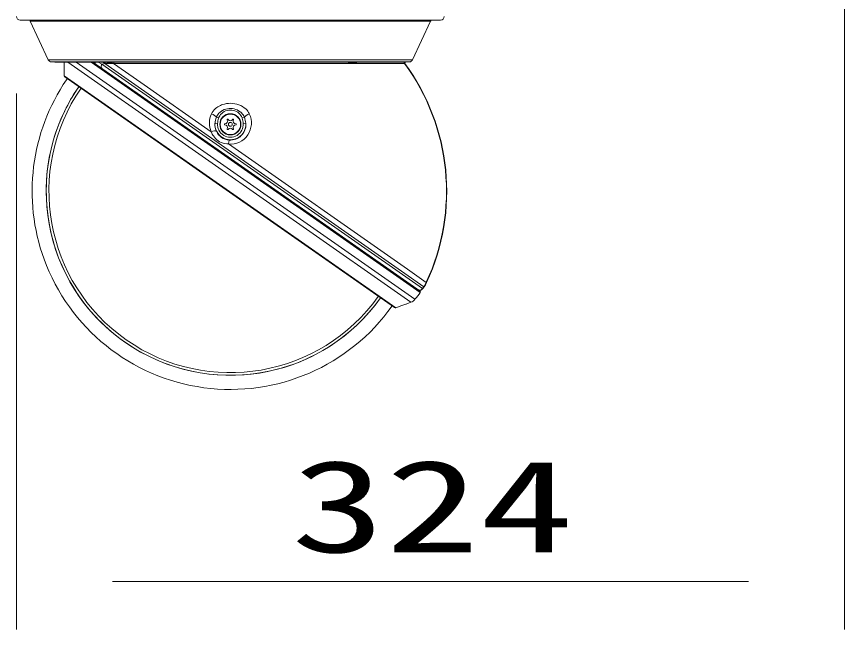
# Model space of a CAD drawing. Units: millimetres on the paper. Extents: x -63 to 65, y -59 to 59.
# Drawn here: x 5.94 to 27.5, y 11.5 to 27.46 of the extents above; entities that cross this region are included whole.
import ezdxf
from ezdxf.enums import TextEntityAlignment as Align

# ---------------------------------------------------------------- set-up
doc = ezdxf.new("R2010")
doc.units = ezdxf.units.MM
doc.layers.add('0-2_GAIKEI', color=4, linetype='Continuous', lineweight=9)
doc.layers.add('0-4_SUNPO', color=7, linetype='Continuous', lineweight=9)
doc.styles.add('ＭＳ ゴシック', font='')
doc.styles.get('ＭＳ ゴシック').set_extended_font_data('MS Gothic')

msp = doc.modelspace()

# ---------------------------------------------------------------- linework, layer by layer
at = {"layer": '0-2_GAIKEI', "color": 7}
for p, q in [((16.985, 27.364), (6.036, 27.364)), ((6.767, 26.335), (6.301, 27.343)), ((16.255, 26.335), (16.721, 27.343)), ((6.942, 26.274), (6.85, 26.279)), ((6.942, 26.274), (16.08, 26.274)), ((7.187, 25.917), (7.187, 26.274)), ((16.451, 20.305), (7.926, 26.274)), ((16.08, 26.274), (16.172, 26.279)), ((11.492, 22.883), (7.202, 25.887)), ((15.781, 19.88), (11.492, 22.883)), ((16.552, 20.419), (16.521, 20.375)), ((15.814, 19.875), (15.935, 19.919)), ((15.935, 19.92), (15.952, 19.926)), ((15.935, 19.919), (15.935, 19.92)), ((16.077, 19.971), (15.952, 19.926)), ((16.083, 19.973), (16.077, 19.971)), ((16.079, 19.972), (16.077, 19.971)), ((16.083, 19.973), (16.208, 20.019))]:
    msp.add_line(p, q, dxfattribs=at)
at = {"layer": '0-2_GAIKEI'}
for p, q in [((16.721, 27.343), (6.301, 27.343)), ((16.255, 26.335), (6.767, 26.335)), ((16.172, 26.279), (6.85, 26.279)), ((16.208, 20.019), (7.275, 26.274)), ((16.316, 20.097), (7.494, 26.274)), ((16.455, 20.277), (7.89, 26.274)), ((7.927, 26.274), (8.014, 26.213)), ((8.014, 26.213), (8.177, 26.099)), ((8.067, 26.274), (8.167, 26.221)), ((8.167, 26.221), (16.512, 20.377)), ((8.268, 26.035), (8.177, 26.099)), ((8.248, 26.246), (8.245, 26.236)), ((8.245, 26.236), (16.051, 20.769)), ((8.297, 26.241), (8.328, 26.242)), ((8.33, 26.242), (8.328, 26.242)), ((8.333, 26.273), (8.336, 26.274)), ((8.333, 26.273), (8.363, 26.273)), ((8.365, 26.273), (8.363, 26.273)), ((8.468, 26.241), (16.044, 26.241)), ((8.468, 26.241), (9.179, 25.743)), ((14.655, 26.273), (14.69, 26.274)), ((14.69, 26.274), (14.688, 26.274)), ((14.689, 26.245), (14.724, 26.246)), ((14.69, 26.274), (14.698, 26.274)), ((16.051, 26.246), (16.042, 26.243)), ((16.044, 26.241), (16.042, 26.243)), ((16.052, 26.244), (16.044, 26.241)), ((16.045, 26.239), (16.044, 26.241)), ((16.054, 26.242), (16.045, 26.239)), ((16.051, 26.246), (16.052, 26.244)), ((16.054, 26.242), (16.052, 26.244)), ((15.814, 19.875), (7.187, 25.917)), ((9.179, 25.743), (11.012, 24.459)), ((11.146, 24.839), (11.205, 24.819)), ((11.814, 24.824), (11.816, 24.819)), ((11.875, 24.839), (11.816, 24.819)), ((11.872, 24.846), (11.875, 24.839)), ((12, 24.937), (12.004, 24.928)), ((11.11, 24.68), (11.176, 24.676)), ((11.912, 24.68), (11.845, 24.676)), ((11.148, 24.473), (11.145, 24.48)), ((11.466, 24.142), (16.119, 20.884)), ((16.545, 20.424), (16.051, 20.769)), ((16.611, 20.539), (16.119, 20.884)), ((16.619, 20.536), (16.611, 20.539)), ((16.619, 20.535), (16.611, 20.538)), ((16.619, 20.536), (16.619, 20.535)), ((16.619, 20.535), (16.619, 20.535)), ((16.512, 20.377), (16.545, 20.424)), ((16.521, 20.375), (16.512, 20.377)), ((16.552, 20.419), (16.545, 20.424))]:
    msp.add_line(p, q, dxfattribs=at)
for points in [[(8.014, 26.213), (8.004, 26.222), (7.995, 26.233), (7.989, 26.245), (7.985, 26.259), (7.983, 26.274)], [(8.177, 26.099), (8.168, 26.107), (8.16, 26.116), (8.151, 26.134), (8.147, 26.153), (8.148, 26.172), (8.152, 26.191), (8.159, 26.208), (8.167, 26.221)], [(14.724, 26.246), (14.753, 26.248), (14.78, 26.254), (14.806, 26.262), (14.829, 26.274)], [(12, 24.937), (11.983, 24.966), (11.964, 24.993), (11.944, 25.019), (11.927, 25.038), (11.909, 25.055), (11.871, 25.087), (11.83, 25.115), (11.807, 25.129), (11.783, 25.141), (11.758, 25.153), (11.732, 25.163), (11.679, 25.18), (11.626, 25.192), (11.572, 25.199), (11.518, 25.202), (11.464, 25.2), (11.409, 25.194), (11.355, 25.183), (11.302, 25.167), (11.276, 25.158), (11.251, 25.147), (11.217, 25.13), (11.185, 25.111), (11.154, 25.09), (11.121, 25.063), (11.091, 25.033), (11.063, 25.001), (11.038, 24.965), (11.017, 24.928)], [(11.872, 24.846), (11.857, 24.875), (11.84, 24.903), (11.819, 24.93), (11.797, 24.954), (11.78, 24.969), (11.763, 24.983), (11.726, 25.009), (11.688, 25.029), (11.649, 25.044), (11.608, 25.056), (11.566, 25.064), (11.523, 25.067), (11.481, 25.066), (11.438, 25.061), (11.393, 25.051), (11.35, 25.036), (11.308, 25.016), (11.288, 25.004), (11.269, 24.991), (11.251, 24.977), (11.234, 24.963), (11.212, 24.941), (11.193, 24.918), (11.175, 24.894), (11.159, 24.867), (11.146, 24.839)], [(11.814, 24.824), (11.801, 24.855), (11.783, 24.884), (11.76, 24.915), (11.733, 24.943), (11.701, 24.968), (11.667, 24.989), (11.63, 25.006), (11.59, 25.018), (11.549, 25.025), (11.507, 25.027), (11.466, 25.024), (11.425, 25.016), (11.385, 25.003), (11.348, 24.985), (11.314, 24.964), (11.284, 24.938), (11.257, 24.91), (11.235, 24.879), (11.218, 24.849), (11.205, 24.819)], [(11.466, 24.142), (11.417, 24.144), (11.368, 24.152), (11.321, 24.164), (11.275, 24.18), (11.231, 24.202), (11.189, 24.227), (11.155, 24.254), (11.123, 24.284), (11.094, 24.316), (11.068, 24.351), (11.053, 24.375), (11.039, 24.4), (11.027, 24.424), (11.016, 24.449), (11.012, 24.459)], [(11.478, 24.245), (11.478, 24.245), (11.477, 24.244), (11.476, 24.237), (11.471, 24.199), (11.466, 24.142)], [(16.611, 20.538), (16.611, 20.539), (16.611, 20.539)]]:
    msp.add_lwpolyline(points, dxfattribs=at)
at = {"layer": '0-2_GAIKEI', "color": 7}
for points in [[(7.265, 25.843), (7.247, 25.815), (7.244, 25.817)], [(16.521, 20.375), (16.506, 20.359), (16.488, 20.346), (16.477, 20.341), (16.466, 20.337), (16.455, 20.335), (16.443, 20.334), (16.427, 20.335), (16.412, 20.338), (16.399, 20.343), (16.387, 20.35)]]:
    msp.add_lwpolyline(points, dxfattribs=at)
at = {"layer": '0-2_GAIKEI'}
for radius in [0.276, 0.266, 0.0506]:
    msp.add_circle((11.511, 24.653), radius, dxfattribs=at)
at = {"layer": '0-2_GAIKEI', "color": 7}
for centre, radius, start, end in [((6.036, 27.456), 0.0918, 177, 270), ((16.985, 27.456), 0.0918, 270, 3), ((6.421, 27.399), 0.133, 195.1555, 204.8293), ((16.6, 27.399), 0.133, 335.1707, 344.8445), ((6.855, 26.375), 0.0966, 204.8293, 267.14), ((16.167, 26.375), 0.0966, 272.86, 335.1707), ((7.223, 25.917), 0.0361, 180, 235), ((11.511, 22.911), 5.162, 145.7393, 200), ((11.511, 22.911), 5.162, 200, 324.6304), ((15.921, 20.86), 0.77, 325.0092, 335.0065), ((7.478, 27.068), 11.257, 321.737, 322.8945), ((16.439, 20.289), 0.02, 325, 55), ((16.125, 20.248), 0.244, 290, 321.737), ((15.802, 19.909), 0.0361, 235, 290)]:
    msp.add_arc(centre, radius, start, end, dxfattribs=at)
at = {"layer": '0-2_GAIKEI'}
for centre, radius, start, end in [((7.149, 31.9), 5.769, 280.1645, 280.9511), ((8.292, 26.429), 0.189, 235.1163, 256.5079), ((8.374, 25.041), 1.202, 92.2027, 96.1792), ((8.312, 26.212), 0.0728, 121.4962, 152.7199), ((8.292, 26.464), 0.223, 258.4455, 271.3467), ((8.338, 26.453), 0.18, 264.0474, 268.3809), ((8.33, 26.494), 0.252, 270, 274.1864), ((8.33, 26.581), 0.339, 273.1053, 295.2838), ((8.387, 24.58), 1.662, 87.1956, 91.3391), ((8.357, 26.308), 0.036, 282.4354, 292.1567), ((8.372, 26.512), 0.239, 268.2072, 272.0897), ((8.373, 26.491), 0.218, 272.0672, 277.5762), ((14.678, 26.551), 0.307, 244.5996, 271.903), ((14.647, 26.487), 0.214, 262.6339, 272.0987), ((14.661, 26.308), 0.0356, 249.8506, 260.1363), ((16.216, 26.367), 0.214, 205.7847, 215.588), ((16.216, 26.367), 0.205, 206.9663, 216.3016), ((11.511, 22.911), 5.625, 335.0631, 36.2752), ((11.511, 22.911), 5.633, 335.0695, 36.2486), ((11.511, 22.911), 4.794, 145.398, 324.602), ((11.511, 22.911), 4.724, 145.4039, 324.596), ((11.511, 22.911), 4.724, 145.4039, 324.5961), ((11.511, 22.911), 4.794, 145.398, 153.0108), ((11.511, 22.911), 4.794, 153.0105, 324.6019), ((11.511, 24.688), 0.548, 154.1312, 204.6751), ((11.64, 24.642), 0.531, 158.192, 175.8203), ((11.727, 24.638), 0.552, 160.9462, 176.1164), ((11.44, 24.774), 0.0147, 30, 210), ((11.511, 24.688), 0.548, 265.3149, 25.8635), ((11.581, 24.774), 0.0147, 330, 150), ((11.294, 24.638), 0.552, 3.8841, 19.0551), ((11.382, 24.642), 0.531, 4.1797, 21.8079), ((11.511, 24.653), 0.402, 176.0385, 3.9615), ((11.511, 24.646), 0.402, 175.1478, 204.4779), ((11.511, 24.653), 0.335, 176.0385, 3.9615), ((11.37, 24.653), 0.0147, 90, 270), ((11.37, 24.734), 0.0666, 270, 30), ((11.37, 24.571), 0.0666, 330, 90), ((11.511, 24.815), 0.0666, 210, 330), ((11.511, 24.646), 0.402, 265.2973, 4.8447), ((11.651, 24.734), 0.0666, 150, 270), ((11.651, 24.571), 0.0666, 90, 210), ((11.651, 24.653), 0.0147, 270, 90), ((11.511, 24.647), 0.403, 205.6429, 265.2286), ((11.44, 24.531), 0.0147, 150, 330), ((11.511, 24.49), 0.0666, 30, 150), ((11.581, 24.531), 0.0147, 210, 30), ((15.922, 20.859), 0.759, 325, 334.9685), ((16.435, 20.432), 0.0944, 235.1353, 324.9079), ((16.439, 20.289), 0.02, 322.8945, 325)]:
    msp.add_arc(centre, radius, start, end, dxfattribs=at)
for centre, major_axis, ratio, start_param, end_param in [((8.34, 26.208), (-0.0025, -0.0666), 0.754591, 3.344259, 4.216368), ((8.371, 26.207), (-0.0024, -0.0666), 0.742516, 3.322057, 4.188707), ((8.389, 26.207), (0.0024, -0.0666), 0.713165, 3.264019, 4.12355), ((8.353, 26.367), (0, -0.214), 0.670491, 0.937675, 1.121148), ((14.65, 26.207), (0.0023, -0.0666), 0.712799, 2.155865, 2.99487), ((14.685, 26.208), (0.0024, -0.0666), 0.720499, 2.149907, 2.98926), ((11.029, 24.88), (0.12, -0.058), 0.292399, 0.382125, 1.808276), ((11.993, 24.88), (0.12, 0.058), 0.292399, 1.333316, 2.759464), ((11.024, 24.423), (0.121, 0.056), 0.287192, 0.036442, 1.536379)]:
    msp.add_ellipse(centre, major_axis=major_axis, ratio=ratio, start_param=start_param, end_param=end_param, dxfattribs=at)
at = {"layer": '0-4_SUNPO'}
for p, q in [((27.497, 28.5), (27.497, 11.499)), ((5.945, 25.461), (5.945, 11.499)), ((8.445, 12.749), (24.997, 12.749))]:
    msp.add_line(p, q, dxfattribs=at)

# ---------------------------------------------------------------- texts
at = {"layer": '0-4_SUNPO', "style": 'ＭＳ ゴシック', "width": 1.5}
msp.add_text('324', height=2.405, dxfattribs=at).set_placement((13.09, 12.786), align=Align.BOTTOM_LEFT)

doc.saveas('drawing.dxf')
